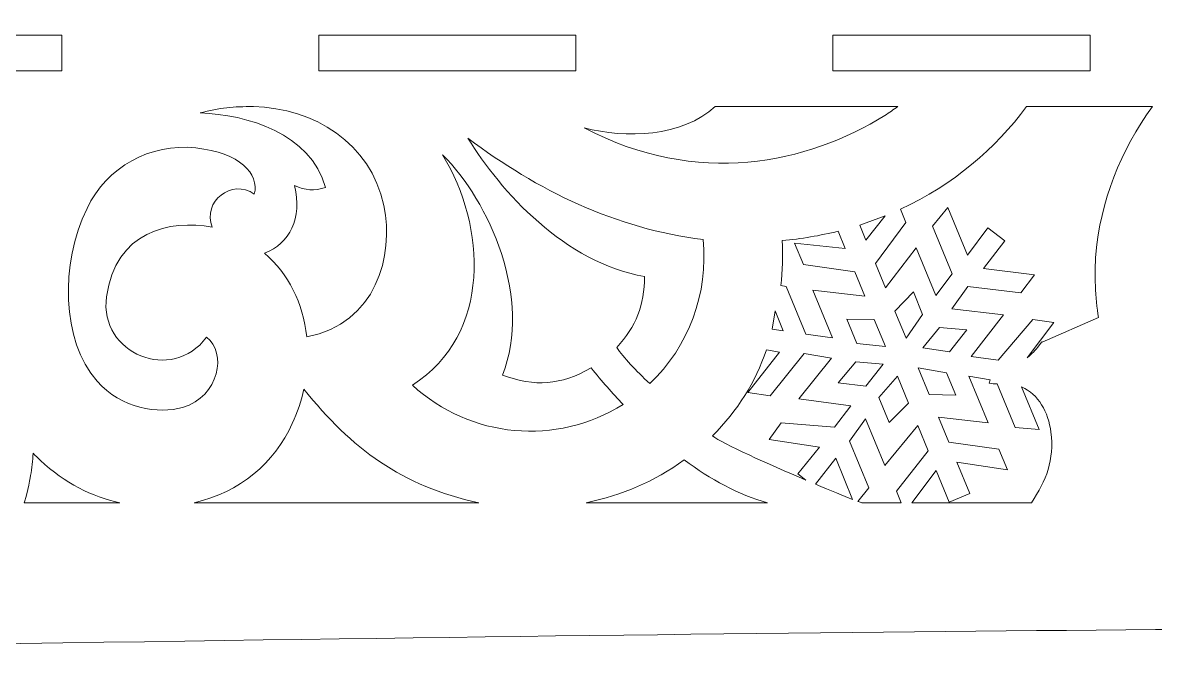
# Model space of a CAD drawing. Header units: centimetres. Extents: x -26.8 to 35.6, y -16.5 to 21.6.
# Drawn here: x 14.44 to 23.96, y 2.62 to 7.91 of the extents above; entities that cross this region are included whole.
import ezdxf

# ---------------------------------------------------------------- set-up
doc = ezdxf.new("R2010")
doc.units = ezdxf.units.CM
doc.header["$MEASUREMENT"] = 0
doc.layers.add('layer 1', color=7, linetype='Continuous')

msp = doc.modelspace()

# ---------------------------------------------------------------- linework, layer by layer
at = {"layer": 'layer 1', "color": 142, "lineweight": 9}
for points, knots in [([(5.82436, 14.31956), (5.82436, 14.31956), (5.82436, 13.88769), (5.82436, 13.88769), (5.82436, 13.88769), (5.13313, 13.22978), (4.73236, 12.57022), (4.5652, 11.86502), (4.5652, 11.86502), (4.33256, 10.88351), (4.56167, 9.87197), (5.09755, 8.69854), (5.09755, 8.69854), (5.15764, 8.56697), (5.20183, 8.44521), (5.23207, 8.33299), (5.23207, 8.33299), (5.23207, 8.33299), (5.0782, 8.13254), (5.0782, 8.13254), (5.0782, 8.13254), (5.0782, 8.13254), (4.90085, 8.10596), (4.90085, 8.10596), (4.90085, 8.10596), (4.90085, 8.10596), (5.06419, 8.32686), (5.06419, 8.32686), (5.06419, 8.32686), (5.06419, 8.32686), (4.99344, 8.38381), (4.99344, 8.38381), (4.99344, 8.38381), (4.99344, 8.38381), (4.77315, 8.09216), (4.77315, 8.09216), (4.77315, 8.09216), (4.74526, 8.15931), (4.73385, 8.1992), (4.64648, 8.25539), (4.64648, 8.25539), (4.64648, 8.25539), (4.98118, 8.39441), (4.98118, 8.39441), (4.98118, 8.39441), (4.98118, 8.39441), (4.94782, 8.47475), (4.94782, 8.47475), (4.94782, 8.47475), (4.94782, 8.47475), (4.6954, 8.37383), (4.6954, 8.37383), (4.6954, 8.37383), (4.6954, 8.37383), (4.76584, 8.54436), (4.76584, 8.54436), (4.76584, 8.54436), (4.76584, 8.54436), (5.02021, 8.65002), (5.02021, 8.65002), (5.02021, 8.65002), (5.02021, 8.65002), (4.98016, 8.72757), (4.98016, 8.72757), (4.98016, 8.72757), (4.98016, 8.72757), (4.81476, 8.66279), (4.81476, 8.66279), (4.81476, 8.66279), (4.81476, 8.66279), (4.86955, 8.79544), (4.86955, 8.79544), (4.86955, 8.79544), (4.86955, 8.79544), (4.78902, 8.8287), (4.78902, 8.8287), (4.78902, 8.8287), (4.78902, 8.8287), (4.73422, 8.69606), (4.73422, 8.69606), (4.73422, 8.69606), (4.73422, 8.69606), (4.66276, 8.85867), (4.66276, 8.85867), (4.66276, 8.85867), (4.66276, 8.85867), (4.57965, 8.832), (4.57965, 8.832), (4.57965, 8.832), (4.57965, 8.832), (4.68531, 8.57763), (4.68531, 8.57763), (4.68531, 8.57763), (4.68531, 8.57763), (4.61487, 8.40709), (4.61487, 8.40709), (4.61487, 8.40709), (4.61487, 8.40709), (4.50725, 8.65672), (4.50725, 8.65672), (4.50725, 8.65672), (4.50725, 8.65672), (4.42693, 8.62336), (4.42693, 8.62336), (4.42693, 8.62336), (4.42693, 8.62336), (4.56595, 8.28866), (4.56595, 8.28866), (4.56595, 8.28866), (4.56595, 8.28866), (4.54978, 8.28979), (4.54978, 8.28979), (4.54978, 8.28979), (4.48586, 8.3051), (4.42294, 8.29597), (4.36101, 8.26239), (4.36101, 8.26239), (4.36101, 8.26239), (4.40602, 8.62645), (4.40602, 8.62645), (4.40602, 8.62645), (4.40602, 8.62645), (4.3157, 8.63603), (4.3157, 8.63603), (4.3157, 8.63603), (4.3157, 8.63603), (4.28026, 8.36229), (4.28026, 8.36229), (4.28026, 8.36229), (4.28026, 8.36229), (4.16864, 8.50823), (4.16864, 8.50823), (4.16864, 8.50823), (4.16864, 8.50823), (4.20881, 8.78), (4.20881, 8.78), (4.20881, 8.78), (4.20881, 8.78), (4.12044, 8.79431), (4.12044, 8.79431), (4.12044, 8.79431), (4.12044, 8.79431), (4.0946, 8.61089), (4.0946, 8.61089), (4.0946, 8.61089), (4.0946, 8.61089), (4.00356, 8.72614), (4.00356, 8.72614), (4.00356, 8.72614), (4.00356, 8.72614), (3.93631, 8.67074), (3.93631, 8.67074), (3.93631, 8.67074), (3.93631, 8.67074), (4.0226, 8.55746), (4.0226, 8.55746), (4.0226, 8.55746), (4.0226, 8.55746), (3.83919, 8.58329), (3.83919, 8.58329), (3.83919, 8.58329), (3.83919, 8.58329), (3.83435, 8.49103), (3.83435, 8.49103), (3.83435, 8.49103), (3.83435, 8.49103), (4.09665, 8.45478), (4.09665, 8.45478), (4.09665, 8.45478), (4.09665, 8.45478), (4.21498, 8.31162), (4.21498, 8.31162), (4.21498, 8.31162), (4.21498, 8.31162), (3.9393, 8.34232), (3.9393, 8.34232), (3.9393, 8.34232), (3.9393, 8.34232), (3.93167, 8.25674), (3.93167, 8.25674), (3.93167, 8.25674), (3.93167, 8.25674), (4.28902, 8.20895), (4.28902, 8.20895), (4.28902, 8.20895), (4.27595, 8.17733), (4.24555, 8.17043), (4.23095, 8.12203), (4.23095, 8.12203), (4.23095, 8.12203), (4.21076, 8.01946), (4.21076, 8.01946), (4.21076, 8.01946), (4.21076, 8.01946), (3.92384, 8.23778), (3.92384, 8.23778), (3.92384, 8.23778), (3.92384, 8.23778), (3.8669, 8.16704), (3.8669, 8.16704), (3.8669, 8.16704), (3.8669, 8.16704), (4.08584, 7.99897), (4.08584, 7.99897), (4.08584, 7.99897), (4.08584, 7.99897), (3.89903, 7.97631), (3.89903, 7.97631), (3.89903, 7.97631), (3.89903, 7.97631), (3.68956, 8.14047), (3.68956, 8.14047), (3.68956, 8.14047), (3.68956, 8.14047), (3.62786, 8.07168), (3.62786, 8.07168), (3.62786, 8.07168), (3.62786, 8.07168), (3.7741, 7.95582), (3.7741, 7.95582), (3.7741, 7.95582), (3.7741, 7.95582), (3.63497, 7.9412), (3.63497, 7.9412), (3.63497, 7.9412), (3.63497, 7.9412), (3.64157, 7.84975), (3.64157, 7.84975), (3.64157, 7.84975), (3.64157, 7.84975), (3.78739, 7.86714), (3.78739, 7.86714), (3.78739, 7.86714), (3.78739, 7.86714), (3.67822, 7.7237), (3.67822, 7.7237), (3.67822, 7.7237), (3.67822, 7.7237), (3.75093, 7.67148), (3.75093, 7.67148), (3.75093, 7.67148), (3.75093, 7.67148), (3.9123, 7.88765), (3.9123, 7.88765), (3.9123, 7.88765), (3.9123, 7.88765), (4.09438, 7.91225), (4.09438, 7.91225), (4.09438, 7.91225), (4.09438, 7.91225), (3.92632, 7.69331), (3.92632, 7.69331), (3.92632, 7.69331), (3.92632, 7.69331), (3.99902, 7.6411), (3.99902, 7.6411), (3.99902, 7.6411), (3.99902, 7.6411), (4.22486, 7.91936), (4.22486, 7.91936), (4.22486, 7.91936), (4.24505, 7.85187), (4.28634, 7.79969), (4.34875, 7.76282), (4.34875, 7.76282), (4.34875, 7.76282), (4.01405, 7.6238), (4.01405, 7.6238), (4.01405, 7.6238), (4.01405, 7.6238), (4.04938, 7.54821), (4.04938, 7.54821), (4.04938, 7.54821), (4.04938, 7.54821), (4.30179, 7.64913), (4.30179, 7.64913), (4.30179, 7.64913), (4.30179, 7.64913), (4.23134, 7.47858), (4.23134, 7.47858), (4.23134, 7.47858), (4.23134, 7.47858), (3.97763, 7.3745), (3.97763, 7.3745), (3.97763, 7.3745), (3.97763, 7.3745), (4.01378, 7.29356), (4.01378, 7.29356), (4.01378, 7.29356), (3.94791, 7.32164), (3.88664, 7.35727), (3.83202, 7.40045), (3.83202, 7.40045), (3.64058, 7.55174), (3.53786, 7.83014), (3.64277, 8.24668), (3.64277, 8.24668), (3.85557, 9.09159), (3.59689, 9.93518), (3.02933, 10.55639), (3.02933, 10.55639), (2.51377, 11.12067), (1.72691, 11.5078), (0.95089, 11.40047), (0.95089, 11.40047), (-0.78963, 11.15975), (-1.51343, 9.7041), (-1.31086, 8.05599), (-1.31086, 8.05599), (-1.2751, 7.76505), (-1.21076, 7.46692), (-1.11919, 7.16749), (-1.11919, 7.16749), (-1.55272, 7.09121), (-1.95354, 6.82079), (-2.1128, 6.33701), (-2.1128, 6.33701), (-2.20124, 6.06653), (-2.16671, 5.69178), (-1.91977, 5.4475), (-1.91977, 5.4475), (-1.71544, 5.27281), (-1.46362, 5.25672), (-1.26615, 5.4475), (-1.26615, 5.4475), (-1.04669, 5.67416), (-1.22181, 6.06653), (-1.52695, 6.02801), (-1.52695, 6.02801), (-1.59499, 6.25871), (-1.44127, 6.37655), (-1.22382, 6.39768), (-1.22382, 6.39768), (-1.04047, 6.41326), (-0.81141, 6.28025), (-0.5665, 5.89886), (-0.5665, 5.89886), (-0.53441, 5.843), (-0.50143, 5.78811), (-0.46781, 5.73317), (-0.46781, 5.73317), (0.37262, 4.37589), (1.66028, 3.58021), (3.85907, 3.14219), (3.85907, 3.14219), (6.15333, 2.68514), (9.47817, 2.62076), (14.4249, 2.6948), (14.4249, 2.6948), (22.00594, 2.80827), (25.81171, 2.83987), (31.85826, 2.83987), (31.85826, 2.83987), (32.13789, 2.83987), (32.39395, 2.89393), (32.6251, 2.99144), (32.6251, 2.99144), (32.6251, 2.99144), (32.71276, 2.99125), (32.71276, 2.99125), (32.71276, 2.99125), (32.71276, 3.0032), (32.71818, 3.01925), (32.72842, 3.03879), (32.72842, 3.03879), (33.26618, 3.3044), (33.65869, 3.81195), (33.88721, 4.41379), (33.88721, 4.41379), (34.47818, 5.97018), (33.9281, 8.17564), (31.93615, 8.31119), (31.93615, 8.31119), (31.06125, 8.37071), (30.62312, 8.19698), (30.19936, 7.98092), (30.19936, 7.98092), (30.19936, 7.98092), (30.19936, 11.96709), (30.19936, 11.96709), (30.19936, 11.96709), (31.3102, 11.93309), (32.54254, 12.74022), (32.9737, 13.65288), (32.9737, 13.65288), (33.40127, 14.55799), (33.34499, 15.78688), (33.07351, 16.75729), (33.07351, 16.75729), (33.19216, 16.71983), (33.31665, 16.69967), (33.44329, 16.69537), (33.44329, 16.69537), (34.19335, 16.63958), (34.80886, 17.09899), (35.1259, 17.72434), (35.1259, 17.72434), (35.61753, 18.69401), (35.22183, 20.11361), (34.46296, 20.80239), (34.46296, 20.80239), (34.4241, 20.83682), (34.38475, 20.86844), (34.34477, 20.89817), (34.34477, 20.89817), (34.21442, 21.00731), (34.07203, 21.10247), (33.92029, 21.17615), (33.92029, 21.17615), (33.15637, 21.55262), (32.12421, 21.48962), (31.3093, 20.99606), (31.3093, 20.99606), (30.49458, 20.5028), (29.8993, 19.57763), (29.56012, 18.71745), (29.56012, 18.71745), (29.22151, 17.85832), (29.14333, 17.06148), (28.96252, 16.43978), (28.96252, 16.43978), (28.78101, 15.81673), (28.50193, 15.37011), (28.17905, 15.12515), (28.17905, 15.12515), (27.90915, 14.91531), (27.61159, 14.85185), (27.39183, 15.00936), (27.39183, 15.00936), (27.39183, 15.00936), (27.39189, 15.00947), (27.39189, 15.00947), (27.39189, 15.00947), (27.62199, 15.44092), (27.32778, 15.73067), (27.03606, 15.70124), (27.03606, 15.70124), (25.91515, 15.81788), (24.24345, 12.70521), (23.13857, 12.04954), (23.13857, 12.04954), (22.0245, 11.38841), (21.5716, 11.31984), (20.50174, 11.84222), (20.50174, 11.84222), (21.02758, 11.70882), (21.81121, 11.79207), (21.98074, 12.37049), (21.98074, 12.37049), (21.842, 12.41318), (21.70915, 12.42679), (21.56486, 12.41318), (21.56486, 12.41318), (21.82381, 12.67277), (21.93057, 13.04322), (21.79978, 13.37098), (21.79978, 13.37098), (21.70578, 13.60652), (21.58004, 13.65959), (21.4238, 13.71381), (21.4238, 13.71381), (20.85997, 13.90945), (20.67799, 13.05509), (21.28068, 13.04682), (21.28068, 13.04682), (21.29446, 12.82056), (21.13168, 12.62687), (20.88419, 12.5132), (20.88419, 12.5132), (20.5921, 12.37475), (20.18562, 12.35074), (19.70317, 12.47054), (19.70317, 12.47054), (19.22193, 12.59032), (18.66762, 12.85712), (17.96642, 12.95717), (17.96642, 12.95717), (17.35374, 13.04447), (16.62924, 13.00802), (16.01925, 12.73143), (16.01925, 12.73143), (16.01925, 12.73143), (16.01897, 12.73134), (16.01897, 12.73134), (16.01897, 12.73134), (15.40763, 12.53307), (14.13523, 11.8687), (13.26437, 12.0426), (13.26437, 12.0426), (12.23139, 12.25121), (11.00856, 12.95757), (10.34749, 14.38613), (10.34749, 14.38613), (10.76591, 13.80586), (11.60323, 13.21978), (12.20914, 13.64668), (12.20914, 13.64668), (12.10444, 13.80718), (11.98349, 13.93392), (11.83062, 14.04354), (11.83062, 14.04354), (12.28323, 14.07917), (12.66954, 14.3541), (12.78871, 14.78948), (12.78871, 14.78948), (12.87436, 15.10239), (12.79036, 15.26207), (12.6771, 15.44886), (12.6771, 15.44886), (12.26835, 16.123), (11.44096, 15.43411), (12.03013, 14.91194), (12.03013, 14.91194), (11.87226, 14.67664), (11.56462, 14.62409), (11.23394, 14.72288), (11.23394, 14.72288), (10.84041, 14.8352), (10.4206, 15.15814), (10.03476, 15.68796), (10.03476, 15.68796), (9.65008, 16.21673), (9.30466, 16.95308), (8.68771, 17.64995), (8.68771, 17.64995), (8.06986, 18.3476), (7.18372, 19.01), (6.23307, 19.1734), (6.23307, 19.1734), (5.28213, 19.337), (4.26832, 19.0037), (3.66148, 18.35021), (3.66148, 18.35021), (3.07911, 17.73014), (2.77163, 16.95671), (3.0361, 15.74415), (3.0361, 15.74415), (3.30057, 14.53158), (4.25179, 13.70413), (5.63974, 14.22388), (5.63974, 14.22388), (5.70358, 14.25171), (5.76532, 14.28361), (5.82436, 14.31956)], [0, 0, 0, 0, 0.0072993, 0.0072993, 0.0072993, 0.0072993, 0.0145985, 0.0145985, 0.0145985, 0.0145985, 0.0218978, 0.0218978, 0.0218978, 0.0218978, 0.0291971, 0.0291971, 0.0291971, 0.0291971, 0.0364964, 0.0364964, 0.0364964, 0.0364964, 0.0437956, 0.0437956, 0.0437956, 0.0437956, 0.0510949, 0.0510949, 0.0510949, 0.0510949, 0.0583942, 0.0583942, 0.0583942, 0.0583942, 0.0656934, 0.0656934, 0.0656934, 0.0656934, 0.0729927, 0.0729927, 0.0729927, 0.0729927, 0.080292, 0.080292, 0.080292, 0.080292, 0.0875912, 0.0875912, 0.0875912, 0.0875912, 0.0948905, 0.0948905, 0.0948905, 0.0948905, 0.1021898, 0.1021898, 0.1021898, 0.1021898, 0.1094891, 0.1094891, 0.1094891, 0.1094891, 0.1167883, 0.1167883, 0.1167883, 0.1167883, 0.1240876, 0.1240876, 0.1240876, 0.1240876, 0.1313869, 0.1313869, 0.1313869, 0.1313869, 0.1386861, 0.1386861, 0.1386861, 0.1386861, 0.1459854, 0.1459854, 0.1459854, 0.1459854, 0.1532847, 0.1532847, 0.1532847, 0.1532847, 0.1605839, 0.1605839, 0.1605839, 0.1605839, 0.1678832, 0.1678832, 0.1678832, 0.1678832, 0.1751825, 0.1751825, 0.1751825, 0.1751825, 0.1824818, 0.1824818, 0.1824818, 0.1824818, 0.189781, 0.189781, 0.189781, 0.189781, 0.1970803, 0.1970803, 0.1970803, 0.1970803, 0.2043796, 0.2043796, 0.2043796, 0.2043796, 0.2116788, 0.2116788, 0.2116788, 0.2116788, 0.2189781, 0.2189781, 0.2189781, 0.2189781, 0.2262774, 0.2262774, 0.2262774, 0.2262774, 0.2335766, 0.2335766, 0.2335766, 0.2335766, 0.2408759, 0.2408759, 0.2408759, 0.2408759, 0.2481752, 0.2481752, 0.2481752, 0.2481752, 0.2554745, 0.2554745, 0.2554745, 0.2554745, 0.2627737, 0.2627737, 0.2627737, 0.2627737, 0.270073, 0.270073, 0.270073, 0.270073, 0.2773723, 0.2773723, 0.2773723, 0.2773723, 0.2846715, 0.2846715, 0.2846715, 0.2846715, 0.2919708, 0.2919708, 0.2919708, 0.2919708, 0.2992701, 0.2992701, 0.2992701, 0.2992701, 0.3065693, 0.3065693, 0.3065693, 0.3065693, 0.3138686, 0.3138686, 0.3138686, 0.3138686, 0.3211679, 0.3211679, 0.3211679, 0.3211679, 0.3284672, 0.3284672, 0.3284672, 0.3284672, 0.3357664, 0.3357664, 0.3357664, 0.3357664, 0.3430657, 0.3430657, 0.3430657, 0.3430657, 0.350365, 0.350365, 0.350365, 0.350365, 0.3576642, 0.3576642, 0.3576642, 0.3576642, 0.3649635, 0.3649635, 0.3649635, 0.3649635, 0.3722628, 0.3722628, 0.3722628, 0.3722628, 0.379562, 0.379562, 0.379562, 0.379562, 0.3868613, 0.3868613, 0.3868613, 0.3868613, 0.3941606, 0.3941606, 0.3941606, 0.3941606, 0.4014599, 0.4014599, 0.4014599, 0.4014599, 0.4087591, 0.4087591, 0.4087591, 0.4087591, 0.4160584, 0.4160584, 0.4160584, 0.4160584, 0.4233577, 0.4233577, 0.4233577, 0.4233577, 0.4306569, 0.4306569, 0.4306569, 0.4306569, 0.4379562, 0.4379562, 0.4379562, 0.4379562, 0.4452555, 0.4452555, 0.4452555, 0.4452555, 0.4525547, 0.4525547, 0.4525547, 0.4525547, 0.459854, 0.459854, 0.459854, 0.459854, 0.4671533, 0.4671533, 0.4671533, 0.4671533, 0.4744526, 0.4744526, 0.4744526, 0.4744526, 0.4817518, 0.4817518, 0.4817518, 0.4817518, 0.4890511, 0.4890511, 0.4890511, 0.4890511, 0.4963504, 0.4963504, 0.4963504, 0.4963504, 0.5036496, 0.5036496, 0.5036496, 0.5036496, 0.5109489, 0.5109489, 0.5109489, 0.5109489, 0.5182482, 0.5182482, 0.5182482, 0.5182482, 0.5255474, 0.5255474, 0.5255474, 0.5255474, 0.5328467, 0.5328467, 0.5328467, 0.5328467, 0.540146, 0.540146, 0.540146, 0.540146, 0.5474453, 0.5474453, 0.5474453, 0.5474453, 0.5547445, 0.5547445, 0.5547445, 0.5547445, 0.5620438, 0.5620438, 0.5620438, 0.5620438, 0.5693431, 0.5693431, 0.5693431, 0.5693431, 0.5766423, 0.5766423, 0.5766423, 0.5766423, 0.5839416, 0.5839416, 0.5839416, 0.5839416, 0.5912409, 0.5912409, 0.5912409, 0.5912409, 0.5985401, 0.5985401, 0.5985401, 0.5985401, 0.6058394, 0.6058394, 0.6058394, 0.6058394, 0.6131387, 0.6131387, 0.6131387, 0.6131387, 0.620438, 0.620438, 0.620438, 0.620438, 0.6277372, 0.6277372, 0.6277372, 0.6277372, 0.6350365, 0.6350365, 0.6350365, 0.6350365, 0.6423358, 0.6423358, 0.6423358, 0.6423358, 0.649635, 0.649635, 0.649635, 0.649635, 0.6569343, 0.6569343, 0.6569343, 0.6569343, 0.6642336, 0.6642336, 0.6642336, 0.6642336, 0.6715328, 0.6715328, 0.6715328, 0.6715328, 0.6788321, 0.6788321, 0.6788321, 0.6788321, 0.6861314, 0.6861314, 0.6861314, 0.6861314, 0.6934307, 0.6934307, 0.6934307, 0.6934307, 0.7007299, 0.7007299, 0.7007299, 0.7007299, 0.7080292, 0.7080292, 0.7080292, 0.7080292, 0.7153285, 0.7153285, 0.7153285, 0.7153285, 0.7226277, 0.7226277, 0.7226277, 0.7226277, 0.729927, 0.729927, 0.729927, 0.729927, 0.7372263, 0.7372263, 0.7372263, 0.7372263, 0.7445255, 0.7445255, 0.7445255, 0.7445255, 0.7518248, 0.7518248, 0.7518248, 0.7518248, 0.7591241, 0.7591241, 0.7591241, 0.7591241, 0.7664234, 0.7664234, 0.7664234, 0.7664234, 0.7737226, 0.7737226, 0.7737226, 0.7737226, 0.7810219, 0.7810219, 0.7810219, 0.7810219, 0.7883212, 0.7883212, 0.7883212, 0.7883212, 0.7956204, 0.7956204, 0.7956204, 0.7956204, 0.8029197, 0.8029197, 0.8029197, 0.8029197, 0.810219, 0.810219, 0.810219, 0.810219, 0.8175182, 0.8175182, 0.8175182, 0.8175182, 0.8248175, 0.8248175, 0.8248175, 0.8248175, 0.8321168, 0.8321168, 0.8321168, 0.8321168, 0.8394161, 0.8394161, 0.8394161, 0.8394161, 0.8467153, 0.8467153, 0.8467153, 0.8467153, 0.8540146, 0.8540146, 0.8540146, 0.8540146, 0.8613139, 0.8613139, 0.8613139, 0.8613139, 0.8686131, 0.8686131, 0.8686131, 0.8686131, 0.8759124, 0.8759124, 0.8759124, 0.8759124, 0.8832117, 0.8832117, 0.8832117, 0.8832117, 0.8905109, 0.8905109, 0.8905109, 0.8905109, 0.8978102, 0.8978102, 0.8978102, 0.8978102, 0.9051095, 0.9051095, 0.9051095, 0.9051095, 0.9124088, 0.9124088, 0.9124088, 0.9124088, 0.919708, 0.919708, 0.919708, 0.919708, 0.9270073, 0.9270073, 0.9270073, 0.9270073, 0.9343066, 0.9343066, 0.9343066, 0.9343066, 0.9416058, 0.9416058, 0.9416058, 0.9416058, 0.9489051, 0.9489051, 0.9489051, 0.9489051, 0.9562044, 0.9562044, 0.9562044, 0.9562044, 0.9635036, 0.9635036, 0.9635036, 0.9635036, 0.9708029, 0.9708029, 0.9708029, 0.9708029, 0.9781022, 0.9781022, 0.9781022, 0.9781022, 0.9854015, 0.9854015, 0.9854015, 0.9854015, 1, 1, 1, 1]), ([(14.76982, 7.80713), (14.76982, 7.80713), (13.88899, 7.80713), (13.88899, 7.80713), (13.88899, 7.80713), (13.88899, 7.80713), (12.82195, 7.80713), (12.82195, 7.80713), (12.82195, 7.80713), (12.82195, 7.80713), (12.69667, 7.80713), (12.69667, 7.80713), (12.69667, 7.80713), (12.69667, 7.80713), (12.60894, 7.80713), (12.60894, 7.80713), (12.60894, 7.80713), (12.60894, 7.80713), (12.60845, 7.80713), (12.60845, 7.80713), (12.60845, 7.80713), (12.60845, 7.80713), (12.60845, 7.50713), (12.60845, 7.50713), (12.60845, 7.50713), (12.60845, 7.50713), (14.76982, 7.50713), (14.76982, 7.50713), (14.76982, 7.50713), (14.76982, 7.50713), (14.76982, 7.80713), (14.76982, 7.80713)], [0, 0, 0, 0, 0.1111111, 0.1111111, 0.1111111, 0.1111111, 0.2222222, 0.2222222, 0.2222222, 0.2222222, 0.3333333, 0.3333333, 0.3333333, 0.3333333, 0.4444444, 0.4444444, 0.4444444, 0.4444444, 0.5555556, 0.5555556, 0.5555556, 0.5555556, 0.6666667, 0.6666667, 0.6666667, 0.6666667, 0.7777778, 0.7777778, 0.7777778, 0.7777778, 1, 1, 1, 1]), ([(19.09255, 7.80713), (19.09255, 7.80713), (17.96234, 7.80713), (17.96234, 7.80713), (17.96234, 7.80713), (17.96234, 7.80713), (16.93118, 7.80713), (16.93118, 7.80713), (16.93118, 7.80713), (16.93118, 7.80713), (16.93118, 7.50713), (16.93118, 7.50713), (16.93118, 7.50713), (16.93118, 7.50713), (19.09255, 7.50713), (19.09255, 7.50713), (19.09255, 7.50713), (19.09255, 7.50713), (19.09255, 7.80713), (19.09255, 7.80713)], [0, 0, 0, 0, 0.1666667, 0.1666667, 0.1666667, 0.1666667, 0.3333333, 0.3333333, 0.3333333, 0.3333333, 0.5, 0.5, 0.5, 0.5, 0.6666667, 0.6666667, 0.6666667, 0.6666667, 1, 1, 1, 1]), ([(23.41528, 7.80713), (23.41528, 7.80713), (23.15784, 7.80713), (23.15784, 7.80713), (23.15784, 7.80713), (23.15784, 7.80713), (22.33681, 7.80713), (22.33681, 7.80713), (22.33681, 7.80713), (22.33681, 7.80713), (21.25391, 7.80713), (21.25391, 7.80713), (21.25391, 7.80713), (21.25391, 7.80713), (21.25391, 7.50713), (21.25391, 7.50713), (21.25391, 7.50713), (21.25391, 7.50713), (23.41528, 7.50713), (23.41528, 7.50713), (23.41528, 7.50713), (23.41528, 7.50713), (23.41528, 7.80713), (23.41528, 7.80713)], [0, 0, 0, 0, 0.1428571, 0.1428571, 0.1428571, 0.1428571, 0.2857143, 0.2857143, 0.2857143, 0.2857143, 0.4285714, 0.4285714, 0.4285714, 0.4285714, 0.5714286, 0.5714286, 0.5714286, 0.5714286, 0.7142857, 0.7142857, 0.7142857, 0.7142857, 1, 1, 1, 1]), ([(16.38073, 7.20713), (16.216, 7.20713), (16.0977, 7.19753), (15.9322, 7.15316), (15.9322, 7.15316), (16.32744, 7.14002), (16.86148, 6.98313), (16.98634, 6.52711), (16.98634, 6.52711), (16.89371, 6.49595), (16.81607, 6.50213), (16.72733, 6.5423), (16.72733, 6.5423), (16.79285, 6.26844), (16.68708, 6.05616), (16.47449, 5.97474), (16.47449, 5.97474), (16.67826, 5.79945), (16.79728, 5.55934), (16.83025, 5.27115), (16.83025, 5.27115), (17.41461, 5.38503), (17.56474, 5.95364), (17.47805, 6.37433), (17.47805, 6.37433), (17.36785, 6.9042), (16.88844, 7.1936), (16.38073, 7.20713)], [0, 0, 0, 0, 0.125, 0.125, 0.125, 0.125, 0.25, 0.25, 0.25, 0.25, 0.375, 0.375, 0.375, 0.375, 0.5, 0.5, 0.5, 0.5, 0.625, 0.625, 0.625, 0.625, 0.75, 0.75, 0.75, 0.75, 1, 1, 1, 1]), ([(21.79838, 7.20713), (21.79838, 7.20713), (20.26412, 7.20713), (20.26412, 7.20713), (20.26412, 7.20713), (19.98579, 6.95401), (19.51057, 6.93276), (19.1632, 7.0295), (19.1632, 7.0295), (20.10433, 6.52505), (21.0496, 6.73039), (21.68862, 7.13204), (21.68862, 7.13204), (21.72682, 7.15616), (21.76333, 7.18124), (21.79838, 7.20713)], [0, 0, 0, 0, 0.2, 0.2, 0.2, 0.2, 0.4, 0.4, 0.4, 0.4, 0.6, 0.6, 0.6, 0.6, 1, 1, 1, 1]), ([(23.93917, 7.20713), (23.93917, 7.20713), (22.88194, 7.20713), (22.88194, 7.20713), (22.88194, 7.20713), (22.6202, 6.85418), (22.26466, 6.54996), (21.82099, 6.34402), (21.82099, 6.34402), (21.82099, 6.34402), (21.86683, 6.23236), (21.86683, 6.23236), (21.86683, 6.23236), (21.86683, 6.23236), (21.61067, 5.88883), (21.61067, 5.88883), (21.61067, 5.88883), (21.61067, 5.88883), (21.69441, 5.6849), (21.69441, 5.6849), (21.69441, 5.6849), (21.69441, 5.6849), (21.95368, 6.02084), (21.95368, 6.02084), (21.95368, 6.02084), (21.95368, 6.02084), (22.11805, 5.62052), (22.11805, 5.62052), (22.11805, 5.62052), (22.11805, 5.62052), (22.25591, 5.8007), (22.25591, 5.8007), (22.25591, 5.8007), (22.25591, 5.8007), (22.09154, 6.20102), (22.09154, 6.20102), (22.09154, 6.20102), (22.09154, 6.20102), (22.2205, 6.3599), (22.2205, 6.3599), (22.2205, 6.3599), (22.2205, 6.3599), (22.38488, 5.95958), (22.38488, 5.95958), (22.38488, 5.95958), (22.38488, 5.95958), (22.55566, 6.18857), (22.55566, 6.18857), (22.55566, 6.18857), (22.55566, 6.18857), (22.69768, 6.07917), (22.69768, 6.07917), (22.69768, 6.07917), (22.69768, 6.07917), (22.51934, 5.84707), (22.51934, 5.84707), (22.51934, 5.84707), (22.51934, 5.84707), (22.94744, 5.79335), (22.94744, 5.79335), (22.94744, 5.79335), (22.94744, 5.79335), (22.83358, 5.64067), (22.83358, 5.64067), (22.83358, 5.64067), (22.83358, 5.64067), (22.38728, 5.69576), (22.38728, 5.69576), (22.38728, 5.69576), (22.38728, 5.69576), (22.25251, 5.50801), (22.25251, 5.50801), (22.25251, 5.50801), (22.25251, 5.50801), (22.68817, 5.45739), (22.68817, 5.45739), (22.68817, 5.45739), (22.68817, 5.45739), (22.41689, 5.10768), (22.41689, 5.10768), (22.41689, 5.10768), (22.41689, 5.10768), (22.64159, 5.07637), (22.64159, 5.07637), (22.64159, 5.07637), (22.64159, 5.07637), (22.93417, 5.41716), (22.93417, 5.41716), (22.93417, 5.41716), (22.93417, 5.41716), (23.11183, 5.393), (23.11183, 5.393), (23.11183, 5.393), (23.11183, 5.393), (22.88584, 5.09602), (22.88584, 5.09602), (22.88584, 5.09602), (22.95601, 5.1539), (22.94875, 5.15417), (23.01036, 5.22884), (23.01036, 5.22884), (23.01036, 5.22884), (23.01182, 5.22792), (23.01182, 5.22792), (23.01182, 5.22792), (23.01182, 5.22792), (23.48512, 5.43319), (23.48512, 5.43319), (23.48512, 5.43319), (23.46112, 5.60016), (23.44999, 5.80082), (23.46394, 5.96677), (23.46394, 5.96677), (23.4994, 6.40124), (23.67259, 6.84289), (23.93917, 7.20713)], [0, 0, 0, 0, 0.0333333, 0.0333333, 0.0333333, 0.0333333, 0.0666667, 0.0666667, 0.0666667, 0.0666667, 0.1, 0.1, 0.1, 0.1, 0.1333333, 0.1333333, 0.1333333, 0.1333333, 0.1666667, 0.1666667, 0.1666667, 0.1666667, 0.2, 0.2, 0.2, 0.2, 0.2333333, 0.2333333, 0.2333333, 0.2333333, 0.2666667, 0.2666667, 0.2666667, 0.2666667, 0.3, 0.3, 0.3, 0.3, 0.3333333, 0.3333333, 0.3333333, 0.3333333, 0.3666667, 0.3666667, 0.3666667, 0.3666667, 0.4, 0.4, 0.4, 0.4, 0.4333333, 0.4333333, 0.4333333, 0.4333333, 0.4666667, 0.4666667, 0.4666667, 0.4666667, 0.5, 0.5, 0.5, 0.5, 0.5333333, 0.5333333, 0.5333333, 0.5333333, 0.5666667, 0.5666667, 0.5666667, 0.5666667, 0.6, 0.6, 0.6, 0.6, 0.6333333, 0.6333333, 0.6333333, 0.6333333, 0.6666667, 0.6666667, 0.6666667, 0.6666667, 0.7, 0.7, 0.7, 0.7, 0.7333333, 0.7333333, 0.7333333, 0.7333333, 0.7666667, 0.7666667, 0.7666667, 0.7666667, 0.8, 0.8, 0.8, 0.8, 0.8333333, 0.8333333, 0.8333333, 0.8333333, 0.8666667, 0.8666667, 0.8666667, 0.8666667, 0.9, 0.9, 0.9, 0.9, 0.9333333, 0.9333333, 0.9333333, 0.9333333, 1, 1, 1, 1]), ([(14.98207, 6.35116), (15.14628, 6.69949), (15.51457, 6.90242), (15.89712, 6.85919), (15.89712, 6.85919), (16.26682, 6.81901), (16.43324, 6.64304), (16.38885, 6.47094), (16.38885, 6.47094), (16.19923, 6.60466), (15.9495, 6.40937), (16.03514, 6.19296), (16.03514, 6.19296), (15.67497, 6.26201), (15.22174, 6.15577), (15.14615, 5.60942), (15.14615, 5.60942), (15.08087, 5.12842), (15.70054, 4.87877), (15.98664, 5.26908), (15.98664, 5.26908), (16.15959, 5.14141), (16.09701, 4.76906), (15.78516, 4.67861), (15.78516, 4.67861), (15.58576, 4.62011), (15.26816, 4.66828), (15.06772, 4.89887), (15.06772, 4.89887), (14.76393, 5.24488), (14.75791, 5.88174), (14.98207, 6.35116)], [0, 0, 0, 0, 0.1111111, 0.1111111, 0.1111111, 0.1111111, 0.2222222, 0.2222222, 0.2222222, 0.2222222, 0.3333333, 0.3333333, 0.3333333, 0.3333333, 0.4444444, 0.4444444, 0.4444444, 0.4444444, 0.5555556, 0.5555556, 0.5555556, 0.5555556, 0.6666667, 0.6666667, 0.6666667, 0.6666667, 0.7777778, 0.7777778, 0.7777778, 0.7777778, 1, 1, 1, 1]), ([(18.18469, 6.94088), (18.76606, 6.50425), (19.43312, 6.17628), (20.16189, 6.09042), (20.16189, 6.09042), (20.2083, 5.63854), (20.0419, 5.18972), (19.71349, 4.87877), (19.71349, 4.87877), (19.59559, 4.98956), (19.49473, 5.09726), (19.43617, 5.18278), (19.43617, 5.18278), (19.59843, 5.35977), (19.66912, 5.53781), (19.66912, 5.77945), (19.66912, 5.77945), (19.00301, 5.89023), (18.45761, 6.49595), (18.18469, 6.94088)], [0, 0, 0, 0, 0.1666667, 0.1666667, 0.1666667, 0.1666667, 0.3333333, 0.3333333, 0.3333333, 0.3333333, 0.5, 0.5, 0.5, 0.5, 0.6666667, 0.6666667, 0.6666667, 0.6666667, 1, 1, 1, 1]), ([(17.71798, 4.86564), (18.38719, 5.29433), (18.33869, 6.203), (17.97211, 6.79995), (17.97211, 6.79995), (18.36604, 6.41349), (18.72773, 5.59215), (18.47492, 4.95014), (18.47492, 4.95014), (18.74991, 4.84863), (18.96457, 4.86564), (19.21946, 5.01068), (19.21946, 5.01068), (19.31028, 4.89887), (19.40005, 4.79814), (19.48853, 4.70357), (19.48853, 4.70357), (18.92922, 4.3514), (18.20377, 4.4189), (17.71798, 4.86564)], [0, 0, 0, 0, 0.1666667, 0.1666667, 0.1666667, 0.1666667, 0.3333333, 0.3333333, 0.3333333, 0.3333333, 0.5, 0.5, 0.5, 0.5, 0.6666667, 0.6666667, 0.6666667, 0.6666667, 1, 1, 1, 1]), ([(21.47825, 6.21135), (21.47825, 6.21135), (21.53004, 6.08523), (21.53004, 6.08523), (21.53004, 6.08523), (21.53004, 6.08523), (21.692, 6.28796), (21.692, 6.28796), (21.692, 6.28796), (21.692, 6.28796), (21.47825, 6.21135), (21.47825, 6.21135)], [0, 0, 0, 0, 0.25, 0.25, 0.25, 0.25, 0.5, 0.5, 0.5, 0.5, 1, 1, 1, 1]), ([(20.81588, 5.70224), (20.81588, 5.70224), (20.86032, 5.69549), (20.86032, 5.69549), (20.86032, 5.69549), (20.86032, 5.69549), (21.0247, 5.29517), (21.0247, 5.29517), (21.0247, 5.29517), (21.0247, 5.29517), (21.2494, 5.26385), (21.2494, 5.26385), (21.2494, 5.26385), (21.2494, 5.26385), (21.08502, 5.66418), (21.08502, 5.66418), (21.08502, 5.66418), (21.08502, 5.66418), (21.52068, 5.61356), (21.52068, 5.61356), (21.52068, 5.61356), (21.52068, 5.61356), (21.43693, 5.8175), (21.43693, 5.8175), (21.43693, 5.8175), (21.43693, 5.8175), (21.00573, 5.87878), (21.00573, 5.87878), (21.00573, 5.87878), (21.00573, 5.87878), (20.9313, 6.06007), (20.9313, 6.06007), (20.9313, 6.06007), (20.9313, 6.06007), (21.3563, 6.01389), (21.3563, 6.01389), (21.3563, 6.01389), (21.3563, 6.01389), (21.29667, 6.15911), (21.29667, 6.15911), (21.29667, 6.15911), (21.14979, 6.12331), (20.98438, 6.09369), (20.82798, 6.08141), (20.82798, 6.08141), (20.83223, 5.95278), (20.829, 5.8274), (20.81588, 5.70224)], [0, 0, 0, 0, 0.0769231, 0.0769231, 0.0769231, 0.0769231, 0.1538462, 0.1538462, 0.1538462, 0.1538462, 0.2307692, 0.2307692, 0.2307692, 0.2307692, 0.3076923, 0.3076923, 0.3076923, 0.3076923, 0.3846154, 0.3846154, 0.3846154, 0.3846154, 0.4615385, 0.4615385, 0.4615385, 0.4615385, 0.5384615, 0.5384615, 0.5384615, 0.5384615, 0.6153846, 0.6153846, 0.6153846, 0.6153846, 0.6923077, 0.6923077, 0.6923077, 0.6923077, 0.7692308, 0.7692308, 0.7692308, 0.7692308, 0.8461538, 0.8461538, 0.8461538, 0.8461538, 1, 1, 1, 1]), ([(21.77505, 5.4885), (21.77505, 5.4885), (21.86809, 5.2619), (21.86809, 5.2619), (21.86809, 5.2619), (21.86809, 5.2619), (22.00731, 5.46028), (22.00731, 5.46028), (22.00731, 5.46028), (22.00731, 5.46028), (21.92976, 5.64914), (21.92976, 5.64914), (21.92976, 5.64914), (21.92976, 5.64914), (21.77505, 5.4885), (21.77505, 5.4885)], [0, 0, 0, 0, 0.2, 0.2, 0.2, 0.2, 0.4, 0.4, 0.4, 0.4, 0.6, 0.6, 0.6, 0.6, 1, 1, 1, 1]), ([(20.74302, 5.33659), (20.74302, 5.33659), (20.83641, 5.32376), (20.83641, 5.32376), (20.83641, 5.32376), (20.83641, 5.32376), (20.76746, 5.49168), (20.76746, 5.49168), (20.76746, 5.49168), (20.76746, 5.49168), (20.74302, 5.33659), (20.74302, 5.33659)], [0, 0, 0, 0, 0.25, 0.25, 0.25, 0.25, 0.5, 0.5, 0.5, 0.5, 1, 1, 1, 1]), ([(21.37081, 5.41961), (21.37081, 5.41961), (21.45454, 5.21567), (21.45454, 5.21567), (21.45454, 5.21567), (21.45454, 5.21567), (21.69436, 5.19056), (21.69436, 5.19056), (21.69436, 5.19056), (21.69436, 5.19056), (21.60132, 5.41716), (21.60132, 5.41716), (21.60132, 5.41716), (21.60132, 5.41716), (21.37081, 5.41961), (21.37081, 5.41961)], [0, 0, 0, 0, 0.2, 0.2, 0.2, 0.2, 0.4, 0.4, 0.4, 0.4, 0.6, 0.6, 0.6, 0.6, 1, 1, 1, 1]), ([(22.00835, 5.17826), (22.00835, 5.17826), (22.23307, 5.14694), (22.23307, 5.14694), (22.23307, 5.14694), (22.23307, 5.14694), (22.37848, 5.33023), (22.37848, 5.33023), (22.37848, 5.33023), (22.37848, 5.33023), (22.14932, 5.35089), (22.14932, 5.35089), (22.14932, 5.35089), (22.14932, 5.35089), (22.00835, 5.17826), (22.00835, 5.17826)], [0, 0, 0, 0, 0.2, 0.2, 0.2, 0.2, 0.4, 0.4, 0.4, 0.4, 0.6, 0.6, 0.6, 0.6, 1, 1, 1, 1]), ([(21.02518, 4.06849), (21.02518, 4.06849), (20.95957, 4.12091), (20.95957, 4.12091), (20.95957, 4.12091), (20.95957, 4.12091), (21.141, 4.34546), (21.141, 4.34546), (21.141, 4.34546), (21.141, 4.34546), (20.71735, 4.40985), (20.71735, 4.40985), (20.71735, 4.40985), (20.71735, 4.40985), (20.8192, 4.54876), (20.8192, 4.54876), (20.8192, 4.54876), (20.8192, 4.54876), (21.26686, 4.51189), (21.26686, 4.51189), (21.26686, 4.51189), (21.26686, 4.51189), (21.40471, 4.69208), (21.40471, 4.69208), (21.40471, 4.69208), (21.40471, 4.69208), (20.96597, 4.75025), (20.96597, 4.75025), (20.96597, 4.75025), (20.96597, 4.75025), (21.24034, 5.09242), (21.24034, 5.09242), (21.24034, 5.09242), (21.24034, 5.09242), (21.01254, 5.13129), (21.01254, 5.13129), (21.01254, 5.13129), (21.01254, 5.13129), (20.72616, 4.77537), (20.72616, 4.77537), (20.72616, 4.77537), (20.72616, 4.77537), (20.53787, 4.80398), (20.53787, 4.80398), (20.53787, 4.80398), (20.53787, 4.80398), (20.80469, 5.14304), (20.80469, 5.14304), (20.80469, 5.14304), (20.80469, 5.14304), (20.6946, 5.16146), (20.6946, 5.16146), (20.6946, 5.16146), (20.59861, 4.88737), (20.45548, 4.65547), (20.23954, 4.439), (20.23954, 4.439), (20.33162, 4.37218), (20.70796, 4.20352), (21.02518, 4.06849)], [0, 0, 0, 0, 0.0625, 0.0625, 0.0625, 0.0625, 0.125, 0.125, 0.125, 0.125, 0.1875, 0.1875, 0.1875, 0.1875, 0.25, 0.25, 0.25, 0.25, 0.3125, 0.3125, 0.3125, 0.3125, 0.375, 0.375, 0.375, 0.375, 0.4375, 0.4375, 0.4375, 0.4375, 0.5, 0.5, 0.5, 0.5, 0.5625, 0.5625, 0.5625, 0.5625, 0.625, 0.625, 0.625, 0.625, 0.6875, 0.6875, 0.6875, 0.6875, 0.75, 0.75, 0.75, 0.75, 0.8125, 0.8125, 0.8125, 0.8125, 0.875, 0.875, 0.875, 0.875, 1, 1, 1, 1]), ([(21.29832, 4.88672), (21.29832, 4.88672), (21.53059, 4.85851), (21.53059, 4.85851), (21.53059, 4.85851), (21.53059, 4.85851), (21.676, 5.0418), (21.676, 5.0418), (21.676, 5.0418), (21.676, 5.0418), (21.44684, 5.06246), (21.44684, 5.06246), (21.44684, 5.06246), (21.44684, 5.06246), (21.29832, 4.88672), (21.29832, 4.88672)], [0, 0, 0, 0, 0.2, 0.2, 0.2, 0.2, 0.4, 0.4, 0.4, 0.4, 0.6, 0.6, 0.6, 0.6, 1, 1, 1, 1]), ([(22.06349, 4.78603), (22.06349, 4.78603), (22.28644, 4.78047), (22.28644, 4.78047), (22.28644, 4.78047), (22.28644, 4.78047), (22.2089, 4.96931), (22.2089, 4.96931), (22.2089, 4.96931), (22.2089, 4.96931), (21.97044, 5.01262), (21.97044, 5.01262), (21.97044, 5.01262), (21.97044, 5.01262), (22.06349, 4.78603), (22.06349, 4.78603)], [0, 0, 0, 0, 0.2, 0.2, 0.2, 0.2, 0.4, 0.4, 0.4, 0.4, 0.6, 0.6, 0.6, 0.6, 1, 1, 1, 1]), ([(21.72748, 4.55096), (21.72748, 4.55096), (21.88975, 4.71468), (21.88975, 4.71468), (21.88975, 4.71468), (21.88975, 4.71468), (21.79671, 4.94129), (21.79671, 4.94129), (21.79671, 4.94129), (21.79671, 4.94129), (21.64064, 4.76246), (21.64064, 4.76246), (21.64064, 4.76246), (21.64064, 4.76246), (21.72748, 4.55096), (21.72748, 4.55096)], [0, 0, 0, 0, 0.2, 0.2, 0.2, 0.2, 0.4, 0.4, 0.4, 0.4, 0.6, 0.6, 0.6, 0.6, 1, 1, 1, 1]), ([(22.84006, 4.85098), (22.84006, 4.85098), (22.98657, 4.49418), (22.98657, 4.49418), (22.98657, 4.49418), (22.98657, 4.49418), (22.78627, 4.50905), (22.78627, 4.50905), (22.78627, 4.50905), (22.78627, 4.50905), (22.6355, 4.87622), (22.6355, 4.87622), (22.6355, 4.87622), (22.61303, 4.87587), (22.59025, 4.87841), (22.56677, 4.88381), (22.56677, 4.88381), (22.56677, 4.88381), (22.57573, 4.91024), (22.57573, 4.91024), (22.57573, 4.91024), (22.57573, 4.91024), (22.39718, 4.94069), (22.39718, 4.94069), (22.39718, 4.94069), (22.39718, 4.94069), (22.55847, 4.54791), (22.55847, 4.54791), (22.55847, 4.54791), (22.55847, 4.54791), (22.14102, 4.59719), (22.14102, 4.59719), (22.14102, 4.59719), (22.14102, 4.59719), (22.22786, 4.38569), (22.22786, 4.38569), (22.22786, 4.38569), (22.22786, 4.38569), (22.64841, 4.32886), (22.64841, 4.32886), (22.64841, 4.32886), (22.64841, 4.32886), (22.71974, 4.15514), (22.71974, 4.15514), (22.71974, 4.15514), (22.71974, 4.15514), (22.2961, 4.21952), (22.2961, 4.21952), (22.2961, 4.21952), (22.2961, 4.21952), (22.40465, 3.95514), (22.40465, 3.95514), (22.40465, 3.95514), (22.40465, 3.95514), (22.23091, 3.88379), (22.23091, 3.88379), (22.23091, 3.88379), (22.23091, 3.88379), (22.12236, 4.14818), (22.12236, 4.14818), (22.12236, 4.14818), (22.12236, 4.14818), (21.91708, 3.87839), (21.91708, 3.87839), (21.91708, 3.87839), (21.91708, 3.87839), (22.92193, 3.87839), (22.92193, 3.87839), (22.92193, 3.87839), (23.04782, 4.06568), (23.11543, 4.23778), (23.08627, 4.4712), (23.08627, 4.4712), (23.06496, 4.63972), (22.9812, 4.78881), (22.84006, 4.85098)], [0, 0, 0, 0, 0.05, 0.05, 0.05, 0.05, 0.1, 0.1, 0.1, 0.1, 0.15, 0.15, 0.15, 0.15, 0.2, 0.2, 0.2, 0.2, 0.25, 0.25, 0.25, 0.25, 0.3, 0.3, 0.3, 0.3, 0.35, 0.35, 0.35, 0.35, 0.4, 0.4, 0.4, 0.4, 0.45, 0.45, 0.45, 0.45, 0.5, 0.5, 0.5, 0.5, 0.55, 0.55, 0.55, 0.55, 0.6, 0.6, 0.6, 0.6, 0.65, 0.65, 0.65, 0.65, 0.7, 0.7, 0.7, 0.7, 0.75, 0.75, 0.75, 0.75, 0.8, 0.8, 0.8, 0.8, 0.85, 0.85, 0.85, 0.85, 0.9, 0.9, 0.9, 0.9, 1, 1, 1, 1]), ([(16.70824, 4.54462), (16.75111, 4.63652), (16.78408, 4.73315), (16.80498, 4.8324), (16.80498, 4.8324), (17.20719, 4.33232), (17.62923, 4.01518), (18.27524, 3.87839), (18.27524, 3.87839), (18.27524, 3.87839), (15.88192, 3.87839), (15.88192, 3.87839), (15.88192, 3.87839), (16.27095, 3.96494), (16.55498, 4.21253), (16.70824, 4.54462)], [0, 0, 0, 0, 0.2, 0.2, 0.2, 0.2, 0.4, 0.4, 0.4, 0.4, 0.6, 0.6, 0.6, 0.6, 1, 1, 1, 1]), ([(21.82709, 3.87839), (21.82709, 3.87839), (21.7873, 3.97529), (21.7873, 3.97529), (21.7873, 3.97529), (21.7873, 3.97529), (22.05412, 4.31435), (22.05412, 4.31435), (22.05412, 4.31435), (22.05412, 4.31435), (21.96729, 4.52585), (21.96729, 4.52585), (21.96729, 4.52585), (21.96729, 4.52585), (21.6898, 4.19124), (21.6898, 4.19124), (21.6898, 4.19124), (21.6898, 4.19124), (21.52853, 4.58402), (21.52853, 4.58402), (21.52853, 4.58402), (21.52853, 4.58402), (21.39378, 4.39631), (21.39378, 4.39631), (21.39378, 4.39631), (21.39378, 4.39631), (21.55504, 4.00351), (21.55504, 4.00351), (21.55504, 4.00351), (21.55504, 4.00351), (21.46294, 3.88924), (21.46294, 3.88924), (21.46294, 3.88924), (21.47962, 3.88307), (21.49077, 3.87927), (21.49513, 3.87839), (21.49513, 3.87839), (21.49513, 3.87839), (21.82709, 3.87839), (21.82709, 3.87839)], [0, 0, 0, 0, 0.0909091, 0.0909091, 0.0909091, 0.0909091, 0.1818182, 0.1818182, 0.1818182, 0.1818182, 0.2727273, 0.2727273, 0.2727273, 0.2727273, 0.3636364, 0.3636364, 0.3636364, 0.3636364, 0.4545455, 0.4545455, 0.4545455, 0.4545455, 0.5454545, 0.5454545, 0.5454545, 0.5454545, 0.6363636, 0.6363636, 0.6363636, 0.6363636, 0.7272727, 0.7272727, 0.7272727, 0.7272727, 0.8181818, 0.8181818, 0.8181818, 0.8181818, 1, 1, 1, 1]), ([(14.58819, 3.87839), (14.58819, 3.87839), (14.45398, 3.87839), (14.45398, 3.87839), (14.45398, 3.87839), (14.46826, 3.90683), (14.5018, 4.06791), (14.5084, 4.10587), (14.5084, 4.10587), (14.51949, 4.16822), (14.52541, 4.2316), (14.52954, 4.29395), (14.52954, 4.29395), (14.5482, 4.27232), (14.56923, 4.25326), (14.58993, 4.23366), (14.58993, 4.23366), (14.79451, 4.04044), (15.02642, 3.92861), (15.25706, 3.87839), (15.25706, 3.87839), (15.25706, 3.87839), (14.58819, 3.87839), (14.58819, 3.87839)], [0, 0, 0, 0, 0.1428571, 0.1428571, 0.1428571, 0.1428571, 0.2857143, 0.2857143, 0.2857143, 0.2857143, 0.4285714, 0.4285714, 0.4285714, 0.4285714, 0.5714286, 0.5714286, 0.5714286, 0.5714286, 0.7142857, 0.7142857, 0.7142857, 0.7142857, 1, 1, 1, 1]), ([(20.00374, 4.23778), (20.22207, 4.07479), (20.45917, 3.94419), (20.70391, 3.87839), (20.70391, 3.87839), (20.70391, 3.87839), (19.1792, 3.87839), (19.1792, 3.87839), (19.1792, 3.87839), (19.48467, 3.94177), (19.74962, 4.0546), (20.00374, 4.23778)], [0, 0, 0, 0, 0.25, 0.25, 0.25, 0.25, 0.5, 0.5, 0.5, 0.5, 1, 1, 1, 1]), ([(21.41844, 3.90626), (21.41844, 3.90626), (21.27682, 4.25117), (21.27682, 4.25117), (21.27682, 4.25117), (21.27682, 4.25117), (21.10555, 4.03446), (21.10555, 4.03446), (21.10555, 4.03446), (21.23437, 3.98021), (21.34737, 3.93404), (21.41844, 3.90626)], [0, 0, 0, 0, 0.25, 0.25, 0.25, 0.25, 0.5, 0.5, 0.5, 0.5, 1, 1, 1, 1])]:
    msp.add_open_spline(points, degree=3, knots=knots, dxfattribs=at)

doc.saveas('drawing.dxf')
